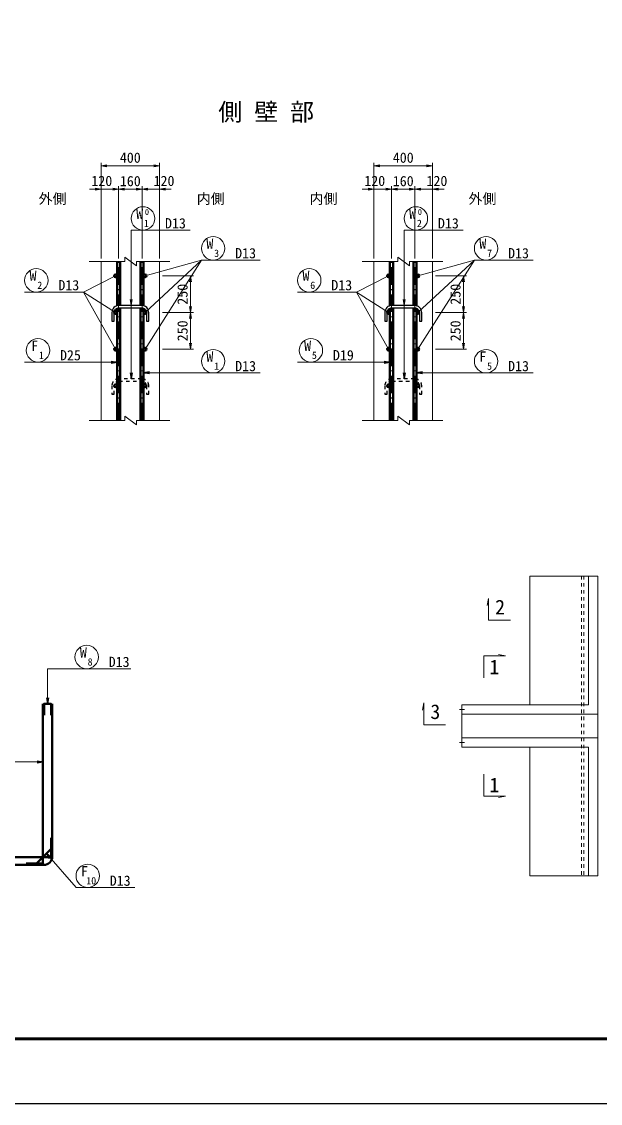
# Model space of a CAD drawing. Header units: millimetres. Extents: x 222124 to 348274, y -62968 to -33268.
# Drawn here: x 246200 to 256090, y -62968 to -44500 of the extents above; entities that cross this region are included whole.
import ezdxf
from ezdxf.enums import TextEntityAlignment as Align

# ---------------------------------------------------------------- set-up
doc = ezdxf.new("R2010")
doc.units = ezdxf.units.MM
doc.header["$LTSCALE"] = 50
doc.header["$PDSIZE"] = 300
for name, pattern in [('CONTINU', [0]), ('SXF_一点短鎖線', [9.25, 6, -1.5, 0.25, -1.5]), ('SXF_跳び破線', [12, 6, -6])]:
    doc.linetypes.add(name, pattern=pattern)
doc.layers.get('Defpoints').update_dxf_attribs({"color": 191})
for name, color, linetype, lineweight in [('D-BGD', 7, 'Continuous', 13), ('D-BMK', 2, 'SXF_一点短鎖線', 13), ('D-STR', 1, 'Continuous', 50), ('D-STR-DIM', 7, 'Continuous', 13), ('D-STR-HTXT', 7, 'Continuous', 13), ('D-STR-STR5', 7, 'Continuous', 25), ('D-STR-TXT', 7, 'Continuous', 13), ('D-TTL', 2, 'Continuous', 140), ('D-TTL-TXT', 7, 'Continuous', 13)]:
    doc.layers.add(name, color=color, linetype=linetype, lineweight=lineweight)
doc.styles.add('YOKO_GOTHIC', font='MS Gothic.ttf')
doc.dimstyles.new('S50', dxfattribs={"dimscale": 50, "dimtxt": 3.5, "dimasz": 2, "dimexe": 1, "dimexo": 1, "dimgap": 1, "dimtad": 1, "dimdec": 0, "dimzin": 1, "dimdsep": 46, "dimtxsty": 'YOKO_GOTHIC', "dimblk": 'OPEN', "dimcen": 0, "dimclrd": 256, "dimclre": 256, "dimclrt": 256, "dimaunit": 1, "dimadec": 3, "dimazin": 0, "dimtfac": 1, "dimtdec": 0, "dimtix": 1, "dimtmove": 2, "dimatfit": 3, "dimldrblk": 'OPEN', "dimfxl": 1, "dimlwd": -1, "dimlwe": -1, "dimarcsym": 0})
doc.dimstyles.new('S50-20', dxfattribs={"dimscale": 50, "dimtxt": 3.5, "dimasz": 2, "dimexe": 1, "dimexo": 1, "dimgap": 1, "dimtad": 1, "dimdec": 0, "dimlfac": 0.4, "dimzin": 1, "dimdsep": 46, "dimtxsty": 'YOKO_GOTHIC', "dimblk": 'OPEN', "dimcen": 0, "dimclrd": 256, "dimclre": 256, "dimclrt": 256, "dimaunit": 1, "dimadec": 3, "dimazin": 0, "dimtfac": 1, "dimtdec": 0, "dimtix": 1, "dimtmove": 2, "dimatfit": 3, "dimldrblk": 'OPEN', "dimfxl": 1, "dimlwd": -1, "dimlwe": -1, "dimarcsym": 0})

# ---------------------------------------------------------------- blocks, each defined once
blk = doc.blocks.new('_Open')
at = {"color": 0, "linetype": 'ByBlock', "lineweight": -2}
for p, q in [((-1, 0.17), (0, 0)), ((-1, -0.17), (0, 0)), ((0, 0), (-1, 0))]:
    blk.add_line(p, q, dxfattribs=at)
blk = doc.blocks.new('*D1678')
at = {"layer": 'D-STR-DIM', "transparency": 16777216}
for p, q in [((252821, -47360), (252721, -47360)), ((252921, -48541), (252921, -47310)), ((252921, -47360), (253221, -47360)), ((253221, -48541), (253221, -47310)), ((253321, -47360), (253421, -47360))]:
    blk.add_line(p, q, dxfattribs=at)
at = {"layer": 'Defpoints', "color": 0, "transparency": 16777216}
for p in [(253221, -47360), (252921, -48591), (253221, -48591)]:
    blk.add_point(p, dxfattribs=at)
at = {"layer": 'D-STR-DIM', "transparency": 16777216, "xscale": 100, "yscale": 100, "zscale": 100}
blk.add_blockref('_Open', (252921, -47360), dxfattribs=at)
at = {"layer": 'D-STR-DIM', "transparency": 16777216, "xscale": 100, "yscale": 100, "zscale": 100, "rotation": 180}
blk.add_blockref('_Open', (253221, -47360), dxfattribs=at)
at = {"layer": 'D-STR-DIM', "transparency": 16777216, "insert": (253297, -47220), "char_height": 175, "attachment_point": 5, "style": 'YOKO_GOTHIC'}
blk.add_mtext('120', dxfattribs=at)
blk = doc.blocks.new('*D1679')
at = {"layer": 'D-STR-DIM', "transparency": 16777216}
for p, q in [((253271, -49466), (253802, -49466)), ((253752, -49991), (253752, -49566)), ((253271, -50091), (253802, -50091))]:
    blk.add_line(p, q, dxfattribs=at)
at = {"layer": 'Defpoints', "color": 0, "transparency": 16777216}
for p in [(253221, -49466), (253752, -49466), (253221, -50091)]:
    blk.add_point(p, dxfattribs=at)
at = {"layer": 'D-STR-DIM', "transparency": 16777216, "xscale": 100, "yscale": 100, "zscale": 100}
for p, rotation in [((253752, -49466), 90), ((253752, -50091), 270)]:
    blk.add_blockref('_Open', p, dxfattribs=dict(at, rotation=rotation))
at = {"layer": 'D-STR-DIM', "transparency": 16777216, "insert": (253615, -49779), "char_height": 175, "attachment_point": 5, "rotation": 90, "style": 'YOKO_GOTHIC'}
blk.add_mtext('250', dxfattribs=at)
blk = doc.blocks.new('*D1680')
at = {"layer": 'D-STR-DIM', "transparency": 16777216}
for p, q in [((253271, -48841), (253802, -48841)), ((253752, -49366), (253752, -48941)), ((253271, -49466), (253802, -49466))]:
    blk.add_line(p, q, dxfattribs=at)
at = {"layer": 'Defpoints', "color": 0, "transparency": 16777216}
for p in [(253221, -48841), (253752, -48841), (253221, -49466)]:
    blk.add_point(p, dxfattribs=at)
at = {"layer": 'D-STR-DIM', "transparency": 16777216, "xscale": 100, "yscale": 100, "zscale": 100}
for p, rotation in [((253752, -48841), 90), ((253752, -49466), 270)]:
    blk.add_blockref('_Open', p, dxfattribs=dict(at, rotation=rotation))
at = {"layer": 'D-STR-DIM', "transparency": 16777216, "insert": (253615, -49154), "char_height": 175, "attachment_point": 5, "rotation": 90, "style": 'YOKO_GOTHIC'}
blk.add_mtext('250', dxfattribs=at)
blk = doc.blocks.new('*D1681')
at = {"layer": 'D-STR-DIM', "transparency": 16777216}
for p, q in [((252121, -47360), (252021, -47360)), ((252221, -48541), (252221, -47310)), ((252221, -47360), (252521, -47360)), ((252521, -48541), (252521, -47310)), ((252621, -47360), (252721, -47360))]:
    blk.add_line(p, q, dxfattribs=at)
at = {"layer": 'Defpoints', "color": 0, "transparency": 16777216}
for p in [(252521, -47360), (252221, -48591), (252521, -48591)]:
    blk.add_point(p, dxfattribs=at)
at = {"layer": 'D-STR-DIM', "transparency": 16777216, "xscale": 100, "yscale": 100, "zscale": 100}
blk.add_blockref('_Open', (252221, -47360), dxfattribs=at)
at = {"layer": 'D-STR-DIM', "transparency": 16777216, "xscale": 100, "yscale": 100, "zscale": 100, "rotation": 180}
blk.add_blockref('_Open', (252521, -47360), dxfattribs=at)
at = {"layer": 'D-STR-DIM', "transparency": 16777216, "insert": (252234, -47220), "char_height": 175, "attachment_point": 5, "style": 'YOKO_GOTHIC'}
blk.add_mtext('120', dxfattribs=at)
blk = doc.blocks.new('*D1682')
at = {"layer": 'D-STR-DIM', "transparency": 16777216}
for p, q in [((252221, -48541), (252221, -46910)), ((252321, -46960), (253121, -46960)), ((253221, -48541), (253221, -46910))]:
    blk.add_line(p, q, dxfattribs=at)
at = {"layer": 'Defpoints', "color": 0, "transparency": 16777216}
for p in [(253221, -46960), (252221, -48591), (253221, -48591)]:
    blk.add_point(p, dxfattribs=at)
at = {"layer": 'D-STR-DIM', "transparency": 16777216, "xscale": 100, "yscale": 100, "zscale": 100, "rotation": 180}
blk.add_blockref('_Open', (252221, -46960), dxfattribs=at)
at = {"layer": 'D-STR-DIM', "transparency": 16777216, "xscale": 100, "yscale": 100, "zscale": 100}
blk.add_blockref('_Open', (253221, -46960), dxfattribs=at)
at = {"layer": 'D-STR-DIM', "transparency": 16777216, "insert": (252721, -46823), "char_height": 175, "attachment_point": 5, "style": 'YOKO_GOTHIC'}
blk.add_mtext('400', dxfattribs=at)
blk = doc.blocks.new('*D1683')
at = {"layer": 'D-STR-DIM', "transparency": 16777216}
for p, q in [((252421, -47360), (252321, -47360)), ((252521, -48541), (252521, -47310)), ((252521, -47360), (252921, -47360)), ((252921, -48541), (252921, -47310)), ((253021, -47360), (253121, -47360))]:
    blk.add_line(p, q, dxfattribs=at)
at = {"layer": 'Defpoints', "color": 0, "transparency": 16777216}
for p in [(252921, -47360), (252521, -48591), (252921, -48591)]:
    blk.add_point(p, dxfattribs=at)
at = {"layer": 'D-STR-DIM', "transparency": 16777216, "xscale": 100, "yscale": 100, "zscale": 100}
blk.add_blockref('_Open', (252521, -47360), dxfattribs=at)
at = {"layer": 'D-STR-DIM', "transparency": 16777216, "xscale": 100, "yscale": 100, "zscale": 100, "rotation": 180}
blk.add_blockref('_Open', (252921, -47360), dxfattribs=at)
at = {"layer": 'D-STR-DIM', "transparency": 16777216, "insert": (252721, -47223), "char_height": 175, "attachment_point": 5, "style": 'YOKO_GOTHIC'}
blk.add_mtext('160', dxfattribs=at)
blk = doc.blocks.new('*D1648')
at = {"layer": 'D-STR-DIM', "transparency": 16777216}
for p, q in [((248157, -47360), (248057, -47360)), ((248257, -48541), (248257, -47310)), ((248257, -47360), (248557, -47360)), ((248557, -48541), (248557, -47310)), ((248657, -47360), (248757, -47360))]:
    blk.add_line(p, q, dxfattribs=at)
at = {"layer": 'Defpoints', "color": 0, "transparency": 16777216}
for p in [(248557, -47360), (248257, -48591), (248557, -48591)]:
    blk.add_point(p, dxfattribs=at)
at = {"layer": 'D-STR-DIM', "transparency": 16777216, "xscale": 100, "yscale": 100, "zscale": 100}
blk.add_blockref('_Open', (248257, -47360), dxfattribs=at)
at = {"layer": 'D-STR-DIM', "transparency": 16777216, "xscale": 100, "yscale": 100, "zscale": 100, "rotation": 180}
blk.add_blockref('_Open', (248557, -47360), dxfattribs=at)
at = {"layer": 'D-STR-DIM', "transparency": 16777216, "insert": (248633, -47220), "char_height": 175, "attachment_point": 5, "style": 'YOKO_GOTHIC'}
blk.add_mtext('120', dxfattribs=at)
blk = doc.blocks.new('*D1649')
at = {"layer": 'D-STR-DIM', "transparency": 16777216}
for p, q in [((248607, -49466), (249138, -49466)), ((249088, -49991), (249088, -49566)), ((248607, -50091), (249138, -50091))]:
    blk.add_line(p, q, dxfattribs=at)
at = {"layer": 'Defpoints', "color": 0, "transparency": 16777216}
for p in [(248557, -49466), (249088, -49466), (248557, -50091)]:
    blk.add_point(p, dxfattribs=at)
at = {"layer": 'D-STR-DIM', "transparency": 16777216, "xscale": 100, "yscale": 100, "zscale": 100}
for p, rotation in [((249088, -49466), 90), ((249088, -50091), 270)]:
    blk.add_blockref('_Open', p, dxfattribs=dict(at, rotation=rotation))
at = {"layer": 'D-STR-DIM', "transparency": 16777216, "insert": (248950, -49779), "char_height": 175, "attachment_point": 5, "rotation": 90, "style": 'YOKO_GOTHIC'}
blk.add_mtext('250', dxfattribs=at)
blk = doc.blocks.new('*D1650')
at = {"layer": 'D-STR-DIM', "transparency": 16777216}
for p, q in [((248607, -48841), (249138, -48841)), ((249088, -49366), (249088, -48941)), ((248607, -49466), (249138, -49466))]:
    blk.add_line(p, q, dxfattribs=at)
at = {"layer": 'Defpoints', "color": 0, "transparency": 16777216}
for p in [(248557, -48841), (249088, -48841), (248557, -49466)]:
    blk.add_point(p, dxfattribs=at)
at = {"layer": 'D-STR-DIM', "transparency": 16777216, "xscale": 100, "yscale": 100, "zscale": 100}
for p, rotation in [((249088, -48841), 90), ((249088, -49466), 270)]:
    blk.add_blockref('_Open', p, dxfattribs=dict(at, rotation=rotation))
at = {"layer": 'D-STR-DIM', "transparency": 16777216, "insert": (248950, -49154), "char_height": 175, "attachment_point": 5, "rotation": 90, "style": 'YOKO_GOTHIC'}
blk.add_mtext('250', dxfattribs=at)
blk = doc.blocks.new('*D1651')
at = {"layer": 'D-STR-DIM', "transparency": 16777216}
for p, q in [((247457, -47360), (247357, -47360)), ((247557, -48541), (247557, -47310)), ((247557, -47360), (247857, -47360)), ((247857, -48541), (247857, -47310)), ((247957, -47360), (248057, -47360))]:
    blk.add_line(p, q, dxfattribs=at)
at = {"layer": 'Defpoints', "color": 0, "transparency": 16777216}
for p in [(247857, -47360), (247557, -48591), (247857, -48591)]:
    blk.add_point(p, dxfattribs=at)
at = {"layer": 'D-STR-DIM', "transparency": 16777216, "xscale": 100, "yscale": 100, "zscale": 100}
blk.add_blockref('_Open', (247557, -47360), dxfattribs=at)
at = {"layer": 'D-STR-DIM', "transparency": 16777216, "xscale": 100, "yscale": 100, "zscale": 100, "rotation": 180}
blk.add_blockref('_Open', (247857, -47360), dxfattribs=at)
at = {"layer": 'D-STR-DIM', "transparency": 16777216, "insert": (247570, -47220), "char_height": 175, "attachment_point": 5, "style": 'YOKO_GOTHIC'}
blk.add_mtext('120', dxfattribs=at)
blk = doc.blocks.new('*D1652')
at = {"layer": 'D-STR-DIM', "transparency": 16777216}
for p, q in [((247557, -48541), (247557, -46910)), ((247657, -46960), (248457, -46960)), ((248557, -48541), (248557, -46910))]:
    blk.add_line(p, q, dxfattribs=at)
at = {"layer": 'Defpoints', "color": 0, "transparency": 16777216}
for p in [(248557, -46960), (247557, -48591), (248557, -48591)]:
    blk.add_point(p, dxfattribs=at)
at = {"layer": 'D-STR-DIM', "transparency": 16777216, "xscale": 100, "yscale": 100, "zscale": 100, "rotation": 180}
blk.add_blockref('_Open', (247557, -46960), dxfattribs=at)
at = {"layer": 'D-STR-DIM', "transparency": 16777216, "xscale": 100, "yscale": 100, "zscale": 100}
blk.add_blockref('_Open', (248557, -46960), dxfattribs=at)
at = {"layer": 'D-STR-DIM', "transparency": 16777216, "insert": (248057, -46823), "char_height": 175, "attachment_point": 5, "style": 'YOKO_GOTHIC'}
blk.add_mtext('400', dxfattribs=at)
blk = doc.blocks.new('*D1653')
at = {"layer": 'D-STR-DIM', "transparency": 16777216}
for p, q in [((247757, -47360), (247657, -47360)), ((247857, -48541), (247857, -47310)), ((247857, -47360), (248257, -47360)), ((248257, -48541), (248257, -47310)), ((248357, -47360), (248457, -47360))]:
    blk.add_line(p, q, dxfattribs=at)
at = {"layer": 'Defpoints', "color": 0, "transparency": 16777216}
for p in [(248257, -47360), (247857, -48591), (248257, -48591)]:
    blk.add_point(p, dxfattribs=at)
at = {"layer": 'D-STR-DIM', "transparency": 16777216, "xscale": 100, "yscale": 100, "zscale": 100}
blk.add_blockref('_Open', (247857, -47360), dxfattribs=at)
at = {"layer": 'D-STR-DIM', "transparency": 16777216, "xscale": 100, "yscale": 100, "zscale": 100, "rotation": 180}
blk.add_blockref('_Open', (248257, -47360), dxfattribs=at)
at = {"layer": 'D-STR-DIM', "transparency": 16777216, "insert": (248057, -47223), "char_height": 175, "attachment_point": 5, "style": 'YOKO_GOTHIC'}
blk.add_mtext('160', dxfattribs=at)

msp = doc.modelspace()

# ---------------------------------------------------------------- linework, layer by layer
at = {"layer": 'D-BGD'}
for p, q in [((247557.2, -51306.9), (247557.2, -48591.5)), ((248557.2, -51306.9), (248557.2, -48591.5)), ((252221.3, -51306.9), (252221.3, -48591.5)), ((253221.3, -51306.9), (253221.3, -48591.5)), ((255885.2, -53965.4), (254885.2, -53965.4)), ((254885.2, -56165.4), (254885.2, -53965.4)), ((255885.2, -56165.4), (255885.2, -53965.4)), ((256045.2, -59085.4), (256045.2, -53965.4)), ((253685.2, -56245.4), (253765.2, -56245.4)), ((253725.2, -56885.4), (253725.2, -56165.4)), ((253725.2, -56165.4), (254885.2, -56165.4)), ((253725.2, -56325.4), (256045.2, -56325.4)), ((254885.2, -56165.4), (255885.2, -56165.4)), ((253685.2, -56805.4), (253765.2, -56805.4)), ((253725.2, -56725.4), (256045.2, -56725.4)), ((253725.2, -56885.4), (254885.2, -56885.4)), ((254885.2, -56885.4), (255885.2, -56885.4)), ((254885.2, -59085.4), (254885.2, -56885.4)), ((255885.2, -59085.4), (255885.2, -56885.4)), ((255885.2, -59085.4), (254885.2, -59085.4))]:
    msp.add_line(p, q, dxfattribs=at)
at = {"layer": 'D-BGD', "linetype": 'SXF_跳び破線', "ltscale": 0.2}
for p, q in [((255765.2, -53965.4), (255765.2, -59085.4)), ((255805.2, -53965.4), (255805.2, -59085.4))]:
    msp.add_line(p, q, dxfattribs=at)
at = {"layer": 'D-BGD', "ltscale": 100}
for p, q in [((255885.2, -53965.4), (256045.2, -53965.4)), ((256045.2, -59085.4), (255885.2, -59085.4))]:
    msp.add_line(p, q, dxfattribs=at)
at = {"layer": 'D-BMK'}
for p, q in [((247857.2, -51306.9), (247857.2, -48591.5)), ((248257.2, -51306.9), (248257.2, -48591.5)), ((252521.3, -51306.9), (252521.3, -48591.5)), ((252921.3, -51306.9), (252921.3, -48591.5))]:
    msp.add_line(p, q, dxfattribs=at)
at = {"layer": 'D-STR'}
for p, q in [((247829.7, -49350.2), (247829.7, -48591.5)), ((247884.7, -49345.5), (247884.7, -48591.5)), ((248229.7, -49345.5), (248229.7, -48591.5)), ((248284.7, -49350.1), (248284.7, -48591.5)), ((252493.8, -49350.2), (252493.8, -48591.5)), ((252548.8, -49345.5), (252548.8, -48591.5)), ((252893.8, -49345.5), (252893.8, -48591.5)), ((252948.8, -49350.1), (252948.8, -48591.5)), ((247829.7, -51306.9), (247829.7, -49392.8)), ((247884.7, -51306.9), (247884.7, -49385.5)), ((248229.7, -51306.9), (248229.7, -49385.5)), ((248284.7, -51306.9), (248284.7, -49392.6)), ((252493.8, -51306.9), (252493.8, -49392.8)), ((252548.8, -51306.9), (252548.8, -49385.5)), ((252893.8, -51306.9), (252893.8, -49385.5)), ((252948.8, -51306.9), (252948.8, -49392.6)), ((246563.1, -56145.4), (246563.1, -58895.4)), ((246703.1, -58435.4), (246703.1, -58765.4)), ((246433.1, -58895.4), (246723.1, -58605.4)), ((246723.1, -58765.4), (244063.1, -58765.4)), ((246563.1, -58875.4), (246278.1, -58875.4))]:
    msp.add_line(p, q, dxfattribs=at)
msp.add_lwpolyline([(244063.1, -58895.4), (246583.1, -58895.4, 0.4142136), (246723.1, -58755.4), (246723.1, -56145.4)], format="xyb", dxfattribs=at)
msp.add_lwpolyline([(246583.1, -56340.4), (246583.1, -56145.4), (246703.1, -56145.4), (246703.1, -56340.4)], dxfattribs=at)
for centre in [(247806.2, -48841.5), (248308.7, -48841.5), (252470.3, -48841.5), (252972.8, -48841.5), (247806.1, -49466.5), (248308.6, -49466.5), (252470.2, -49466.5), (252972.7, -49466.5), (247806.1, -50091.4), (248308.7, -50091.4), (252470.2, -50091.4), (252972.8, -50091.4), (247806.2, -50716.4), (248308.8, -50716.4), (252470.3, -50716.4), (252972.9, -50716.4)]:
    msp.add_circle(centre, 23.7, dxfattribs=at)
at = {"layer": 'D-STR-HTXT'}
for p, q in [((248073.4, -48060), (249079.9, -48060)), ((252737.5, -48060), (253744, -48060)), ((249272.4, -48570.2), (248308.7, -48841.5)), ((248308.7, -49466.5), (249272.4, -48570.2)), ((249272.4, -48570.2), (248308.7, -50091.4)), ((249272.4, -48570.2), (250279, -48570.2)), ((253936.5, -48570.2), (252972.8, -48841.5)), ((252972.8, -49466.5), (253936.5, -48570.2)), ((253936.5, -48570.2), (252972.8, -50091.4)), ((253936.5, -48570.2), (254943.1, -48570.2)), ((247806.2, -48841.5), (247257.2, -49116.5)), ((252470.3, -48841.5), (251921.3, -49116.5)), ((246250.6, -49116.5), (247257.2, -49116.5)), ((247257.2, -49116.5), (247806.2, -49466.5)), ((247806.2, -50091.4), (247257.2, -49116.5)), ((250914.7, -49116.5), (251921.3, -49116.5)), ((251921.3, -49116.5), (252470.3, -49466.5)), ((252470.3, -50091.4), (251921.3, -49116.5)), ((246250.6, -50312.2), (247285.7, -50312.2)), ((250914.7, -50312.2), (251949.8, -50312.2)), ((249272.4, -50497.5), (250279, -50497.5)), ((253936.5, -50497.5), (254943.1, -50497.5)), ((248068.7, -55547.5), (246643.1, -55547.5)), ((247129.3, -59283.4), (248135.9, -59283.4))]:
    msp.add_line(p, q, dxfattribs=at)
for points in [[(248733.2, -48594.4), (248165.4, -48594.4), (248165.4, -48669.4), (247965.4, -48519.4), (247965.4, -48594.4), (247355.2, -48594.4)], [(253397.3, -48594.4), (252829.5, -48594.4), (252829.5, -48669.4), (252629.5, -48519.4), (252629.5, -48594.4), (252019.3, -48594.4)], [(248733.2, -51309.8), (248165.4, -51309.8), (248165.4, -51384.8), (247965.4, -51234.8), (247965.4, -51309.8), (247355.2, -51309.8)], [(253397.3, -51309.8), (252829.5, -51309.8), (252829.5, -51384.8), (252629.5, -51234.8), (252629.5, -51309.8), (252019.3, -51309.8)]]:
    msp.add_lwpolyline(points, dxfattribs=at)
at = {"layer": 'D-STR-HTXT', "linetype": 'Continuous', "lineweight": 13}
for points in [[(254552.9, -54721), (254177.9, -54721), (254177.9, -54346), (254156.2, -54469.1)], [(254096.1, -55700.6), (254096.1, -55325.6), (254471.1, -55325.6), (254348, -55303.9)], [(253445.6, -56507.3), (253070.6, -56507.3), (253070.6, -56132.3), (253048.9, -56255.4)], [(254096.1, -57350.3), (254096.1, -57725.3), (254471.1, -57725.3), (254348, -57747)]]:
    msp.add_lwpolyline(points, dxfattribs=at)
at = {"layer": 'D-STR-HTXT'}
for centre in [(248273.4, -47860), (252937.5, -47860), (249472.4, -48370.2), (254136.5, -48370.2), (246450.6, -48916.5), (251114.7, -48916.5), (246479.2, -50112.2), (251143.3, -50112.2), (249472.4, -50297.5), (254136.5, -50297.5), (247311, -55347.5), (247329.3, -59083.4)]:
    msp.add_circle(centre, 200, dxfattribs=at)
at = {"layer": 'D-STR-STR5'}
for points in [[(248251.3, -49345.5), (247863.3, -49345.5, 0.4142136), (247742.3, -49466.5), (247742.3, -49611.5), (247782.3, -49611.5), (247782.3, -49466.5, -0.4142136), (247863.3, -49385.5), (248251.3, -49385.5, -0.4142136), (248332.3, -49466.5), (248332.3, -49611.5), (248372.3, -49611.5), (248372.3, -49466.5, 0.4142136)], [(252915.4, -49345.5), (252527.4, -49345.5, 0.4142136), (252406.4, -49466.5), (252406.4, -49611.5), (252446.4, -49611.5), (252446.4, -49466.5, -0.4142136), (252527.4, -49385.5), (252915.4, -49385.5, -0.4142136), (252996.4, -49466.5), (252996.4, -49611.5), (253036.4, -49611.5), (253036.4, -49466.5, 0.4142136)]]:
    msp.add_lwpolyline(points, format="xyb", close=True, dxfattribs=at)
at = {"layer": 'D-STR-STR5', "linetype": 'SXF_跳び破線', "ltscale": 0.2}
for points in [[(248251.4, -50595.4), (247863.4, -50595.4, 0.4142136), (247742.4, -50716.4), (247742.4, -50861.4), (247782.4, -50861.4), (247782.4, -50716.4, -0.4142136), (247863.4, -50635.4), (248251.4, -50635.4, -0.4142136), (248332.4, -50716.4), (248332.4, -50861.4), (248372.4, -50861.4), (248372.4, -50716.4, 0.4142136)], [(252915.5, -50595.4), (252527.5, -50595.4, 0.4142136), (252406.5, -50716.4), (252406.5, -50861.4), (252446.5, -50861.4), (252446.5, -50716.4, -0.4142136), (252527.5, -50635.4), (252915.5, -50635.4, -0.4142136), (252996.5, -50716.4), (252996.5, -50861.4), (253036.5, -50861.4), (253036.5, -50716.4, 0.4142136)]]:
    msp.add_lwpolyline(points, format="xyb", close=True, dxfattribs=at)
at = {"layer": 'D-TTL'}
msp.add_lwpolyline([(223149.2, -34367.9), (223149.2, -61867.9), (263149.2, -61867.9), (263149.2, -34367.9)], close=True, dxfattribs=at)
at = {"layer": 'Defpoints', "color": 1}
msp.add_lwpolyline([(222124.2, -33267.9), (222124.2, -62967.9), (264174.2, -62967.9), (264174.2, -33267.9)], close=True, dxfattribs=at)

# ---------------------------------------------------------------- block references
at = {"layer": 'D-STR-HTXT', "xscale": 100, "yscale": 100, "zscale": 100, "rotation": 270}
for p in [(248073.4, -49345.5), (252737.5, -49345.5)]:
    msp.add_blockref('_Open', p, dxfattribs=at)

# ---------------------------------------------------------------- texts
at = {"layer": 'D-STR-TXT', "style": 'YOKO_GOTHIC'}
for s, p in [('外側', (246490.3, -47609.6)), ('内側', (249192.5, -47609.6)), ('内側', (251119.6, -47609.6)), ('外側', (253836, -47609.6)), ('D13', (248649.9, -48030)), ('D13', (253314, -48030)), ('D13', (249848.9, -48540.2)), ('D13', (254513, -48540.2)), ('D13', (246827.2, -49086.5)), ('D13', (251491.3, -49086.5)), ('D25', (246855.7, -50282.2)), ('D19', (251519.8, -50282.2)), ('D13', (249848.9, -50467.5)), ('D13', (254513, -50467.5)), ('D13', (247687.5, -55517.5)), ('D13', (247705.8, -59253.4))]:
    msp.add_text(s, height=175, dxfattribs=at).set_placement(p)
for s, height, p in [('W', 175, (248217.1, -47868.3)), ('0', 100, (248341.5, -47799.8)), ('W', 175, (252881.2, -47868.3)), ('0', 100, (253005.6, -47799.8)), ('1', 125, (248332.8, -48006.1)), ('2', 125, (252996.8, -48006.1)), ('W', 175, (249416.2, -48378.5)), ('W', 175, (254080.2, -48378.5)), ('3', 125, (249531.8, -48516.3)), ('7', 125, (254195.9, -48516.3)), ('W', 175, (246394.4, -48924.8)), ('W', 175, (251058.5, -48924.8)), ('2', 125, (246510, -49062.6)), ('6', 125, (251174.1, -49062.6)), ('F', 175, (246422.9, -50120.5)), ('W', 175, (251087, -50120.5)), ('1', 125, (246538.6, -50258.3)), ('W', 175, (249416.2, -50305.9)), ('5', 125, (251202.7, -50258.3)), ('F', 175, (254080.2, -50305.9)), ('1', 125, (249531.8, -50443.7)), ('5', 125, (254195.9, -50443.7)), ('W', 175, (247254.7, -55355.8)), ('8', 125, (247370.4, -55493.6)), ('F', 175, (247273, -59091.7)), ('10', 125, (247388.7, -59229.5))]:
    msp.add_text(s, height=height, dxfattribs=at).set_placement(p, align=Align.CENTER)
at = {"layer": 'D-STR-TXT', "lineweight": 13, "style": 'YOKO_GOTHIC'}
for s, p in [('2', (254376.1, -54619.7)), ('1', (254278.9, -55642.5)), ('3', (253268.9, -56406)), ('1', (254278.9, -57655.8))]:
    msp.add_text(s, height=250, dxfattribs=at).set_placement(p, align=Align.CENTER)
at = {"layer": 'D-TTL-TXT', "style": 'YOKO_GOTHIC'}
msp.add_text('側 壁 部', height=300, dxfattribs=at).set_placement((250379.2, -46191), align=Align.CENTER)

# ---------------------------------------------------------------- dimensions: what is measured, and where the dimension line sits
at = {"layer": 'D-STR-DIM'}
for base, p1, p2, picture, middle in [((248557.2, -46960.5), (247557.2, -48591.5), (248557.2, -48591.5), '*D1652', (248057.2, -46823)), ((253221.3, -46960.5), (252221.3, -48591.5), (253221.3, -48591.5), '*D1682', (252721.3, -46823)), ((248257.2, -47360.5), (247857.2, -48591.5), (248257.2, -48591.5), '*D1653', (248057.2, -47223)), ((252921.3, -47360.5), (252521.3, -48591.5), (252921.3, -48591.5), '*D1683', (252721.3, -47223))]:
    dim = msp.add_linear_dim(base=base, p1=p1, p2=p2, dimstyle='S50-20', dxfattribs=at)
    dim.commit()
    dim.dimension.update_dxf_attribs({"geometry": picture, "text_midpoint": middle})
for base, p1, p2, picture, middle in [((247857.2, -47360.5), (247557.2, -48591.5), (247857.2, -48591.5), '*D1651', (247569.7, -47219.5)), ((248557.2, -47360.5), (248257.2, -48591.5), (248557.2, -48591.5), '*D1648', (248632.5, -47219.5)), ((252521.3, -47360.5), (252221.3, -48591.5), (252521.3, -48591.5), '*D1681', (252233.8, -47219.5)), ((253221.3, -47360.5), (252921.3, -48591.5), (253221.3, -48591.5), '*D1678', (253296.6, -47219.5))]:
    dim = msp.add_linear_dim(base=base, p1=p1, p2=p2, dimstyle='S50-20', dxfattribs=at)
    dim.commit()
    dim.dimension.update_dxf_attribs({"geometry": picture, "text_midpoint": middle, "dimtype": 160})
for base, p1, p2, picture, middle in [((249087.9, -48841.5), (248557.2, -49466.5), (248557.2, -48841.5), '*D1650', (248950.4, -49154)), ((253752, -48841.5), (253221.3, -49466.5), (253221.3, -48841.5), '*D1680', (253614.5, -49154)), ((249087.9, -49466.5), (248557.2, -50091.4), (248557.2, -49466.5), '*D1649', (248950.4, -49778.9)), ((253752, -49466.5), (253221.3, -50091.4), (253221.3, -49466.5), '*D1679', (253614.5, -49778.9))]:
    dim = msp.add_linear_dim(base=base, p1=p1, p2=p2, angle=90, dimstyle='S50-20', dxfattribs=at)
    dim.commit()
    dim.dimension.update_dxf_attribs({"geometry": picture, "text_midpoint": middle})

# ---------------------------------------------------------------- leaders
at = {"layer": 'D-STR-HTXT', "linetype": 'CONTINU'}
for points in [[(248073.4, -50595.4), (248073.4, -48060)], [(252737.5, -50595.4), (252737.5, -48060)]]:
    msp.add_leader(points, dimstyle='S50', dxfattribs=at)
at = {"layer": 'D-STR-HTXT'}
for points in [[(247829.7, -50312.2), (247285.7, -50312.2)], [(252493.8, -50312.2), (251949.8, -50312.2)], [(248284.7, -50497.5), (249272.4, -50497.5)], [(252948.8, -50497.5), (253936.5, -50497.5)], [(246643.1, -56145.4), (246643.1, -55547.5)], [(246563.1, -57137.5), (245883.1, -57137.5)], [(246624.3, -58704.2), (247129.3, -59283.4)]]:
    msp.add_leader(points, dimstyle='S50', dxfattribs=at)

doc.saveas('drawing.dxf')
